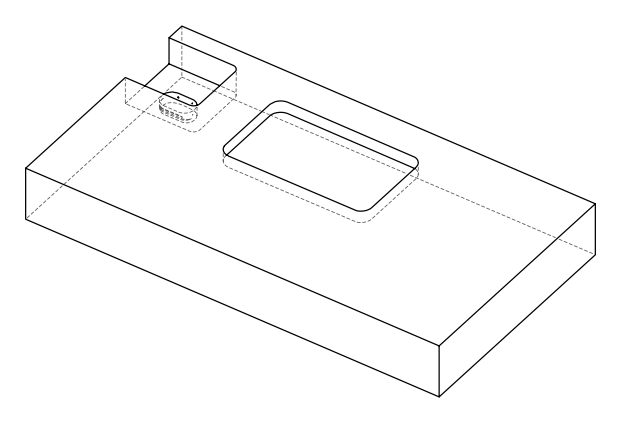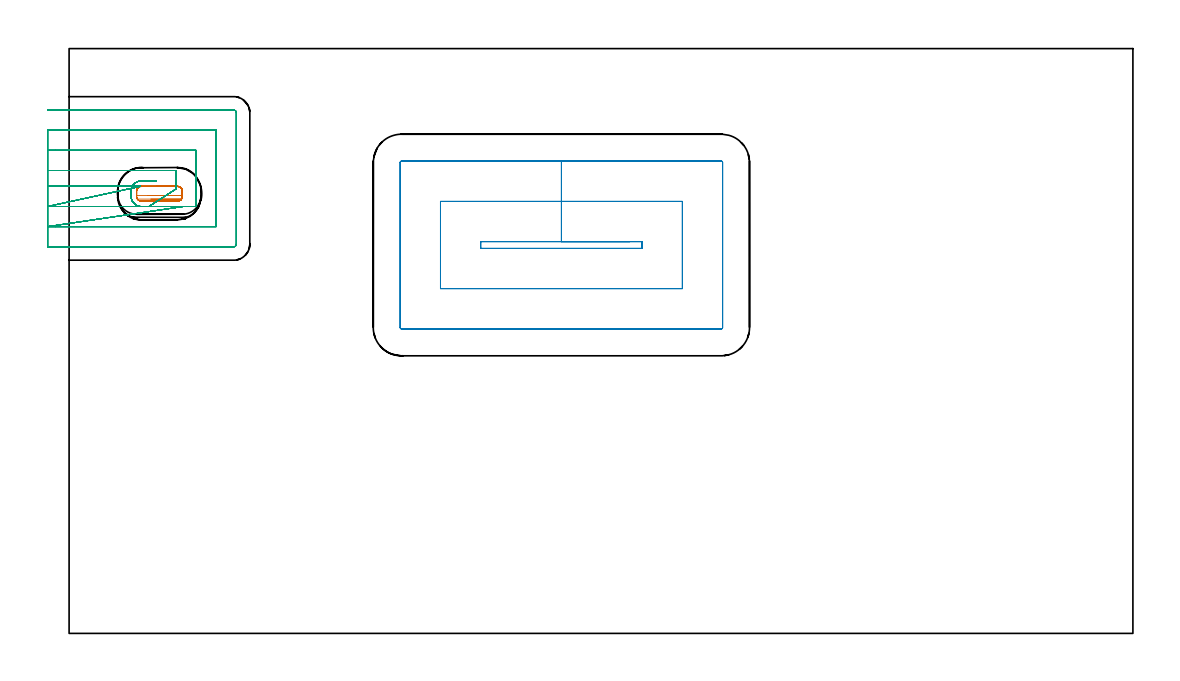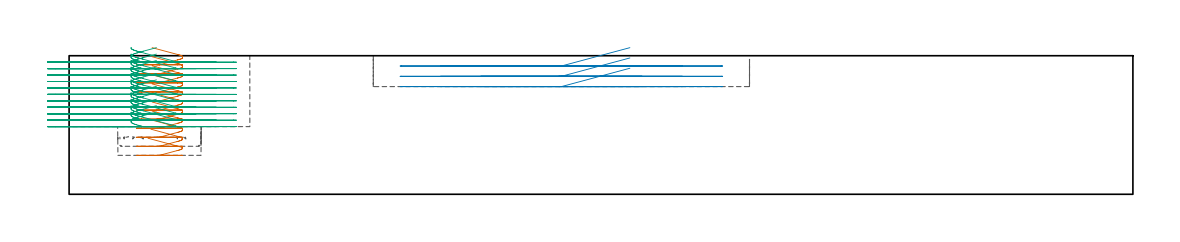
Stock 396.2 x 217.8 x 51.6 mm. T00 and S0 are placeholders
(PLAN: 3 operations, 2 tool changes, 26.5 min)
(1 MILL_RECTANGULAR_POCKET | POCKET_RECTANGULAR_STRAIGHT | UGT0201_103 | Follow Part, ap 3.5, ae 75% | 2.04 min | 19777 mm3)
(2 MILL_RECTANGULAR_POCKET_1 | POCKET_RECTANGULAR_STRAIGHT_1 | UGT0201_104 | Follow Part, ap 5, ae 75% | 4.92 min | 131858 mm3)
(3 MILL_SLOT | SLOT_PARTIAL_RECTANGULAR | NXT0201_013 | Follow Part, ap 2.5, ae 75% | 19.52 min | 93543 mm3)
(TOOL UGT0201_103 | End Mill 14 mm | D14 FL19 Z2)
(TOOL UGT0201_104 | End Mill 20 mm | D20 FL22 Z2)
(TOOL NXT0201_013 | ENDMILL 10mm | D10 FL30 Z4)
(OP 1 MILL_RECTANGULAR_POCKET)
G17 G21 G94 G90
T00 M6
G54
G17 G0 G90 X30.929 Y161. S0 M3
G43 Z61.6 H0
Z54.6
G94 G1 X40.4 Z52.062 F250.
X40.534 Z52.026
X40.838 Y161.049 Z51.944
X41.129 Y161.149 Z51.861
X41.398 Y161.296 Z51.779
X41.639 Y161.487 Z51.697
X41.844 Y161.717 Z51.614
X41.916 Y161.83 Z51.578
X41.989 Y161.943 Z51.542
X42.132 Y162.293 Z51.441
X42.2 Y162.666 Z51.339
Y164.834 Z50.758
X42.136 Y165.195 Z50.66
X42. Y165.535 Z50.562
X41.799 Y165.84 Z50.464
X41.54 Y166.099 Z50.366
X41.235 Y166.3 Z50.268
X40.895 Y166.436 Z50.17
X40.534 Y166.5 Z50.072
X40.4 Z50.036
X33.65 Z48.227
X26.9 F500.
G3 X25.1 Y164.7 R1.8
G1 Y162.8
G3 X26.9 Y161. R1.8
G1 X40.4
G3 X42.2 Y162.8 R1.8
G1 Y164.7
G3 X40.4 Y166.5 R1.8
G1 X33.65
X32.65
G0 X30.929 Y161. Z51.227
G1 X40.4 Z48.689 F250.
X40.534 Z48.653
X40.838 Y161.049 Z48.571
X41.129 Y161.149 Z48.489
X41.398 Y161.296 Z48.406
X41.639 Y161.487 Z48.324
X41.844 Y161.717 Z48.242
X41.916 Y161.83 Z48.206
X41.989 Y161.943 Z48.17
X42.132 Y162.293 Z48.068
X42.2 Y162.666 Z47.967
Y164.834 Z47.386
X42.136 Y165.195 Z47.288
X42. Y165.535 Z47.189
X41.799 Y165.84 Z47.091
X41.54 Y166.099 Z46.993
X41.235 Y166.3 Z46.895
X40.895 Y166.436 Z46.797
X40.534 Y166.5 Z46.699
X40.4 Z46.663
X33.65 Z44.854
X26.9 F500.
G3 X25.1 Y164.7 R1.8
G1 Y162.8
G3 X26.9 Y161. R1.8
G1 X40.4
G3 X42.2 Y162.8 R1.8
G1 Y164.7
G3 X40.4 Y166.5 R1.8
G1 X33.65
X32.65
G0 X30.929 Y161. Z47.854
G1 X40.4 Z45.317 F250.
X40.534 Z45.281
X40.838 Y161.049 Z45.198
X41.129 Y161.149 Z45.116
X41.398 Y161.296 Z45.034
X41.639 Y161.487 Z44.951
X41.844 Y161.717 Z44.869
X41.916 Y161.83 Z44.833
X41.989 Y161.943 Z44.797
X42.132 Y162.293 Z44.695
X42.2 Y162.666 Z44.594
Y164.834 Z44.013
X42.136 Y165.195 Z43.915
X42. Y165.535 Z43.817
X41.799 Y165.84 Z43.719
X41.54 Y166.099 Z43.621
X41.235 Y166.3 Z43.523
X40.895 Y166.436 Z43.424
X40.534 Y166.5 Z43.326
X40.4 Z43.29
X33.65 Z41.482
X26.9 F500.
G3 X25.1 Y164.7 R1.8
G1 Y162.8
G3 X26.9 Y161. R1.8
G1 X40.4
G3 X42.2 Y162.8 R1.8
G1 Y164.7
G3 X40.4 Y166.5 R1.8
G1 X33.65
X32.65
G0 X30.929 Y161. Z44.482
G1 X40.4 Z41.944 F250.
X40.534 Z41.908
X40.838 Y161.049 Z41.826
X41.129 Y161.149 Z41.743
X41.398 Y161.296 Z41.661
X41.639 Y161.487 Z41.578
X41.844 Y161.717 Z41.496
X41.916 Y161.83 Z41.46
X41.989 Y161.943 Z41.424
X42.132 Y162.293 Z41.323
X42.2 Y162.666 Z41.221
Y164.834 Z40.64
X42.136 Y165.195 Z40.542
X42. Y165.535 Z40.444
X41.799 Y165.84 Z40.346
X41.54 Y166.099 Z40.248
X41.235 Y166.3 Z40.15
X40.895 Y166.436 Z40.052
X40.534 Y166.5 Z39.954
X40.4 Z39.918
X33.65 Z38.109
X26.9 F500.
G3 X25.1 Y164.7 R1.8
G1 Y162.8
G3 X26.9 Y161. R1.8
G1 X40.4
G3 X42.2 Y162.8 R1.8
G1 Y164.7
G3 X40.4 Y166.5 R1.8
G1 X33.65
X32.65
G0 X30.929 Y161. Z41.109
G1 X40.4 Z38.571 F250.
X40.534 Z38.535
X40.838 Y161.049 Z38.453
X41.129 Y161.149 Z38.371
X41.398 Y161.296 Z38.288
X41.639 Y161.487 Z38.206
X41.844 Y161.717 Z38.123
X41.916 Y161.83 Z38.087
X41.989 Y161.943 Z38.051
X42.132 Y162.293 Z37.95
X42.2 Y162.666 Z37.849
Y164.834 Z37.267
X42.136 Y165.195 Z37.169
X42. Y165.535 Z37.071
X41.799 Y165.84 Z36.973
X41.54 Y166.099 Z36.875
X41.235 Y166.3 Z36.777
X40.895 Y166.436 Z36.679
X40.534 Y166.5 Z36.581
X40.4 Z36.545
X33.65 Z34.736
X26.9 F500.
G3 X25.1 Y164.7 R1.8
G1 Y162.8
G3 X26.9 Y161. R1.8
G1 X40.4
G3 X42.2 Y162.8 R1.8
G1 Y164.7
G3 X40.4 Y166.5 R1.8
G1 X33.65
X32.65
G0 X30.929 Y161. Z37.736
G1 X40.4 Z35.199 F250.
X40.534 Z35.163
X40.838 Y161.049 Z35.08
X41.129 Y161.149 Z34.998
X41.398 Y161.296 Z34.915
X41.639 Y161.487 Z34.833
X41.844 Y161.717 Z34.751
X41.916 Y161.83 Z34.715
X41.989 Y161.943 Z34.679
X42.132 Y162.293 Z34.577
X42.2 Y162.666 Z34.476
Y164.834 Z33.895
X42.136 Y165.195 Z33.797
X42. Y165.535 Z33.699
X41.799 Y165.84 Z33.601
X41.54 Y166.099 Z33.502
X41.235 Y166.3 Z33.404
X40.895 Y166.436 Z33.306
X40.534 Y166.5 Z33.208
X40.4 Z33.172
X33.65 Z31.364
X26.9 F500.
G3 X25.1 Y164.7 R1.8
G1 Y162.8
G3 X26.9 Y161. R1.8
G1 X40.4
G3 X42.2 Y162.8 R1.8
G1 Y164.7
G3 X40.4 Y166.5 R1.8
G1 X33.65
X32.65
G0 X30.929 Y161. Z34.364
G1 X40.4 Z31.826 F250.
X40.534 Z31.79
X40.838 Y161.049 Z31.707
X41.129 Y161.149 Z31.625
X41.398 Y161.296 Z31.543
X41.639 Y161.487 Z31.46
X41.844 Y161.717 Z31.378
X41.916 Y161.83 Z31.342
X41.989 Y161.943 Z31.306
X42.132 Y162.293 Z31.205
X42.2 Y162.666 Z31.103
Y164.834 Z30.522
X42.136 Y165.195 Z30.424
X42. Y165.535 Z30.326
X41.799 Y165.84 Z30.228
X41.54 Y166.099 Z30.13
X41.235 Y166.3 Z30.032
X40.895 Y166.436 Z29.934
X40.534 Y166.5 Z29.836
X40.4 Z29.8
X33.65 Z27.991
X26.9 F500.
G3 X25.1 Y164.7 R1.8
G1 Y162.8
G3 X26.9 Y161. R1.8
G1 X40.4
G3 X42.2 Y162.8 R1.8
G1 Y164.7
G3 X40.4 Y166.5 R1.8
G1 X33.65
X32.65
G0 X30.929 Y161. Z30.991
G1 X40.4 Z28.453 F250.
X40.534 Z28.417
X40.838 Y161.049 Z28.335
X41.129 Y161.149 Z28.252
X41.398 Y161.296 Z28.17
X41.639 Y161.487 Z28.088
X41.844 Y161.717 Z28.005
X41.916 Y161.83 Z27.969
X41.989 Y161.943 Z27.933
X42.132 Y162.293 Z27.832
X42.2 Y162.666 Z27.73
Y164.834 Z27.149
X42.136 Y165.195 Z27.051
X42. Y165.535 Z26.953
X41.799 Y165.84 Z26.855
X41.54 Y166.099 Z26.757
X41.235 Y166.3 Z26.659
X40.895 Y166.436 Z26.561
X40.534 Y166.5 Z26.463
X40.4 Z26.427
X33.65 Z24.618
X26.9 F500.
G3 X25.1 Y164.7 R1.8
G1 Y162.8
G3 X26.9 Y161. R1.8
G1 X40.4
G3 X42.2 Y162.8 R1.8
G1 Y164.7
G3 X40.4 Y166.5 R1.8
G1 X33.65
X32.65
G0 X30.929 Y161. Z27.618
G1 X40.4 Z25.08 F250.
X40.534 Z25.044
X40.838 Y161.049 Z24.962
X41.129 Y161.149 Z24.88
X41.398 Y161.296 Z24.797
X41.639 Y161.487 Z24.715
X41.844 Y161.717 Z24.633
X41.916 Y161.83 Z24.597
X41.989 Y161.943 Z24.561
X42.132 Y162.293 Z24.459
X42.2 Y162.666 Z24.358
Y164.834 Z23.777
X42.136 Y165.195 Z23.679
X42. Y165.535 Z23.58
X41.799 Y165.84 Z23.482
X41.54 Y166.099 Z23.384
X41.235 Y166.3 Z23.286
X40.895 Y166.436 Z23.188
X40.534 Y166.5 Z23.09
X40.4 Z23.054
X33.65 Z21.245
X26.9 F500.
G3 X25.1 Y164.7 R1.8
G1 Y162.8
G3 X26.9 Y161. R1.8
G1 X40.4
G3 X42.2 Y162.8 R1.8
G1 Y164.7
G3 X40.4 Y166.5 R1.8
G1 X33.65
X32.65
G0 X30.453 Y161.748 Z24.245
G1 X41.759 Z21.216 F250.
X41.896 Y161.962 Z21.148
X41.984 Y162.147 Z21.093
X42.059 Y162.369 Z21.03
X42.113 Y162.654 Z20.952
X42.125 Y162.922 Z20.881
Y163.749 Z20.659
X42.106 Y165.066 Z20.306
X41.922 Y165.491 Z20.182
X41.827 Y165.654 Z20.132
X41.718 Y165.797 Z20.083
X41.597 Y165.923 Z20.036
X41.326 Y166.144 Z19.943
X41.015 Y166.299 Z19.85
X40.659 Y166.396 Z19.751
X40.462 Y166.414 Z19.698
X40.249 Y166.421 Z19.641
X33.651 Y166.426 Z17.873
X27.491 Y166.425 F500.
X27.053 Y166.421
X26.459 Y166.385
X25.974 Y166.144
G3 X25.19 Y164.848 R1.717
G1 X25.175 Y163.75
X25.187 Y162.653
X25.241 Y162.369
X25.316 Y162.147
X25.404 Y161.962
X25.541 Y161.748
X41.759
G3 X42.125 Y162.922 R1.863
G1 Y163.749
X42.106 Y165.066
G3 X40.659 Y166.396 R1.828
G1 X40.462 Y166.414
X40.249 Y166.421
X33.651 Y166.426
X32.651
G0 X29.388 Y163.097 Z20.873
G1 X39.809 Z18.08 F250.
X42.124 Y163.1 Z17.46
X42.107 Y165.076 Z16.931
X41.921 Y165.485 Z16.81
X41.825 Y165.646 Z16.76
X41.595 Y165.925 Z16.663
X41.327 Y166.144 Z16.57
X41.015 Y166.299 Z16.477
X40.659 Y166.395 Z16.378
X40.462 Y166.413 Z16.325
X40.249 Y166.42 Z16.268
X33.651 Y166.427 Z14.5
X29.955 F500.
X27.05 Y166.423
X26.442 Y166.38
X25.974 Y166.139
G3 X25.189 Y164.848 R1.74
G1 X25.178 Y164.221
X25.18 Y163.1
X42.124
X42.107 Y165.076
X41.921 Y165.485
G3 X40.462 Y166.413 R1.694
G1 X40.249 Y166.42
X33.651 Y166.427
X32.651
G0 Z61.6
M5
M2
(OP 2 MILL_RECTANGULAR_POCKET_1)
G17 G21 G94 G90
T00 M6
G54
G17 G0 G90 X208.852 Y145.9 S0 M3
G43 Z61.6 H0
Z54.6
G94 G1 X183.35 Z47.767 F250.
X153.3 F500.
Y143.4
X213.4
Y145.9
X183.35
Y160.9
X138.3
Y128.4
X228.4
Y160.9
X183.35
Y175.9
X123.8
G3 X123.3 Y175.4 R0.5
G1 Y113.9
G3 X123.8 Y113.4 R0.5
G1 X242.9
G3 X243.4 Y113.9 R0.5
G1 Y175.4
G3 X242.9 Y175.9 R0.5
G1 X183.35
X182.35
G0 X208.852 Y145.9 Z50.767
G1 X183.35 Z43.933 F250.
X153.3 F500.
Y143.4
X213.4
Y145.9
X183.35
Y160.9
X138.3
Y128.4
X228.4
Y160.9
X183.35
Y175.9
X123.8
G3 X123.3 Y175.4 R0.5
G1 Y113.9
G3 X123.8 Y113.4 R0.5
G1 X242.9
G3 X243.4 Y113.9 R0.5
G1 Y175.4
G3 X242.9 Y175.9 R0.5
G1 X183.35
X182.35
G0 X208.852 Y145.9 Z46.933
G1 X183.35 Z40.1 F250.
X153.3 F500.
Y143.4
X213.4
Y145.9
X183.35
Y160.9
X138.3
Y128.4
X228.4
Y160.9
X183.35
Y175.9
X123.8
G3 X123.3 Y175.4 R0.5
G1 Y113.9
G3 X123.8 Y113.4 R0.5
G1 X242.9
G3 X243.4 Y113.9 R0.5
G1 Y175.4
G3 X242.9 Y175.9 R0.5
G1 X183.35
X182.35
G0 Z61.6
M5
M2
(OP 3 MILL_SLOT)
G17 G21 G94 G90
T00 M6
G54
G17 G0 G90 X-8. Y166.5 S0 M3
G43 Z61.6 H0
Z49.2
G94 G1 X-5. F250.
X23.563 F500.
X26.563 F250.
X-8. Y159. F500.
X-5. F250.
X26.749 F500.
X29.749 F250.
X39.8 Y165.504 F500.
Y168.504 F250.
Y172.4 F500.
X-5.
X-8. F250.
G0 X23.096 Y163.312 Z54.6
G1 X23.095 Y163.189 Z54.567
Y162.602 Z54.41
X23.126 Y162.375 Z54.348
X23.207 Y161.892 Z54.217
X23.28 Y161.618 Z54.141
X23.412 Y161.288 Z54.046
X23.61 Y160.9 Z53.929
X23.794 Y160.601 Z53.835
X23.906 Y160.466 Z53.788
X24.088 Y160.249 Z53.712
X24.496 Y159.852 Z53.56
X24.84 Y159.598 Z53.445
X25.13 Y159.444 Z53.357
X25.64 Y159.201 Z53.206
X26.165 Y159.075 Z53.061
X26.676 Y159.005 Z52.923
X27.005 Y158.985 Z52.834
X28.403 Y159. Z52.46
X39.581 Z49.465
X39.634 Y158.999 Z49.451
X40.26 Y158.986 Z49.283
X40.568 Y159. Z49.2
X47.3 F500.
Y179.9
X-5.
X-8. F250.
G0 X32.519 Y168.5 Z54.6
G1 X27.571 Z53.274
X27.257 Y168.528 Z53.19
X26.526 Y168.491 Z52.994
X25.809 Y168.348 Z52.798
X25.511 Y168.245 Z52.713
X25.429 Y168.208 Z52.689
X25.218 Y168.102 Z52.626
X24.719 Y167.826 Z52.473
X24.467 Y167.633 Z52.388
X23.979 Y167.149 Z52.204
X23.785 Y166.897 Z52.119
X23.509 Y166.404 Z51.967
X23.417 Y166.222 Z51.912
X23.357 Y166.093 Z51.874
X23.255 Y165.8 Z51.791
X23.178 Y165.455 Z51.697
X23.103 Y164.966 Z51.564
X23.087 Y164.697 Z51.492
X23.1 Y164.037 Z51.315
X23.095 Y163.189 Z51.088
Y162.602 Z50.93
X23.126 Y162.375 Z50.869
X23.207 Y161.892 Z50.738
X23.28 Y161.618 Z50.662
X23.412 Y161.288 Z50.566
X23.61 Y160.9 Z50.45
X23.794 Y160.601 Z50.356
X23.906 Y160.466 Z50.309
X24.088 Y160.249 Z50.233
X24.496 Y159.852 Z50.08
X24.84 Y159.598 Z49.966
X25.13 Y159.444 Z49.878
X25.64 Y159.201 Z49.726
X26.165 Y159.075 Z49.582
X26.676 Y159.005 Z49.443
X27.005 Y158.985 Z49.355
X27.584 Y159. Z49.2
X39.581 F500.
X42.581 F250.
X-8. Y151.5 F500.
X-5. F250.
X54.8 F500.
Y187.4
X-5.
X-8. F250.
Y144.
X-5.
X61.3 F500.
G3 X62.3 Y145. R1.
G1 Y193.9
G3 X61.3 Y194.9 R1.
G1 X-5.
X-8. F250.
G0 Y166.5 Z46.8
G1 X-5.
X23.563 F500.
X26.563 F250.
X-8. Y159. F500.
X-5. F250.
X26.732 F500.
X29.732 F250.
X39.8 Y165.504 F500.
Y168.504 F250.
Y172.4 F500.
X-5.
X-8. F250.
G0 X23.096 Y163.309 Z52.2
G1 X23.095 Y163.189 Z52.168
Y162.602 Z52.01
X23.126 Y162.375 Z51.949
X23.207 Y161.892 Z51.818
X23.28 Y161.618 Z51.742
X23.411 Y161.292 Z51.648
X23.611 Y160.899 Z51.53
X23.794 Y160.601 Z51.436
X24.085 Y160.252 Z51.314
X24.497 Y159.851 Z51.16
X24.84 Y159.598 Z51.046
X25.13 Y159.444 Z50.958
X25.64 Y159.201 Z50.806
X25.956 Y159.108 Z50.718
X26.602 Y159.002 Z50.543
X27.256 Y158.974 Z50.367
X27.584 Y159. Z50.279
X39.581 Z47.065
X40.26 Y158.986 Z46.883
X40.569 Y159. Z46.8
X47.3 F500.
Y179.9
X-5.
X-8. F250.
G0 X32.516 Y168.5 Z52.2
G1 X27.571 Z50.875
X27.257 Y168.528 Z50.79
X26.526 Y168.491 Z50.594
X25.809 Y168.348 Z50.398
X25.511 Y168.245 Z50.314
X25.429 Y168.208 Z50.29
X25.218 Y168.102 Z50.227
X24.719 Y167.826 Z50.074
X24.467 Y167.633 Z49.989
X23.979 Y167.149 Z49.804
X23.785 Y166.897 Z49.719
X23.509 Y166.404 Z49.568
X23.417 Y166.221 Z49.513
X23.357 Y166.093 Z49.475
X23.255 Y165.8 Z49.392
X23.178 Y165.455 Z49.297
X23.103 Y164.966 Z49.165
X23.087 Y164.697 Z49.092
X23.1 Y164.037 Z48.916
X23.095 Y163.189 Z48.688
Y162.602 Z48.531
X23.126 Y162.375 Z48.47
X23.207 Y161.892 Z48.339
X23.28 Y161.618 Z48.262
X23.411 Y161.292 Z48.168
X23.611 Y160.899 Z48.05
X23.794 Y160.601 Z47.957
X24.085 Y160.252 Z47.835
X24.497 Y159.851 Z47.681
X24.84 Y159.598 Z47.567
X25.13 Y159.444 Z47.479
X25.64 Y159.201 Z47.327
X25.956 Y159.108 Z47.239
X26.602 Y159.002 Z47.063
X27.256 Y158.974 Z46.888
X27.584 Y159. Z46.8
X39.581 F500.
X42.581 F250.
X-8. Y151.5 F500.
X-5. F250.
X54.8 F500.
Y187.4
X-5.
X-8. F250.
Y144.
X-5.
X61.3 F500.
G3 X62.3 Y145. R1.
G1 Y193.9
G3 X61.3 Y194.9 R1.
G1 X-5.
X-8. F250.
G0 Y166.5 Z44.4
G1 X-5.
X23.563 F500.
X26.563 F250.
X-8. Y159. F500.
X-5. F250.
X26.732 F500.
X29.732 F250.
X39.8 Y165.505 F500.
Y168.505 F250.
Y172.4 F500.
X-5.
X-8. F250.
G0 X23.096 Y163.309 Z49.8
G1 X23.095 Y163.189 Z49.768
Y162.602 Z49.61
X23.126 Y162.375 Z49.549
X23.207 Y161.892 Z49.418
X23.28 Y161.618 Z49.342
X23.411 Y161.292 Z49.248
X23.611 Y160.899 Z49.13
X23.794 Y160.601 Z49.036
X24.085 Y160.252 Z48.914
X24.497 Y159.851 Z48.76
X24.84 Y159.598 Z48.646
X25.13 Y159.444 Z48.558
X25.64 Y159.201 Z48.406
X25.956 Y159.108 Z48.318
X26.602 Y159.002 Z48.143
X27.256 Y158.974 Z47.967
X27.584 Y159. Z47.879
X39.581 Z44.665
X40.26 Y158.986 Z44.483
X40.569 Y159. Z44.4
X47.3 F500.
Y179.9
X-5.
X-8. F250.
G0 X32.516 Y168.5 Z49.8
G1 X27.571 Z48.475
X27.257 Y168.528 Z48.39
X26.526 Y168.491 Z48.194
X25.809 Y168.348 Z47.998
X25.511 Y168.245 Z47.914
X25.429 Y168.208 Z47.89
X25.218 Y168.102 Z47.827
X24.719 Y167.826 Z47.674
X24.467 Y167.633 Z47.589
X23.979 Y167.149 Z47.404
X23.785 Y166.897 Z47.319
X23.509 Y166.404 Z47.168
X23.417 Y166.221 Z47.113
X23.357 Y166.093 Z47.075
X23.255 Y165.8 Z46.992
X23.178 Y165.455 Z46.897
X23.103 Y164.966 Z46.765
X23.087 Y164.697 Z46.692
X23.1 Y164.037 Z46.516
X23.095 Y163.189 Z46.288
Y162.602 Z46.131
X23.126 Y162.375 Z46.07
X23.207 Y161.892 Z45.939
X23.28 Y161.618 Z45.862
X23.411 Y161.292 Z45.768
X23.611 Y160.899 Z45.65
X23.794 Y160.601 Z45.557
X24.085 Y160.252 Z45.435
X24.497 Y159.851 Z45.281
X24.84 Y159.598 Z45.167
X25.13 Y159.444 Z45.079
X25.64 Y159.201 Z44.927
X25.956 Y159.108 Z44.839
X26.602 Y159.002 Z44.663
X27.256 Y158.974 Z44.488
X27.584 Y159. Z44.4
X39.581 F500.
X42.581 F250.
X-8. Y151.5 F500.
X-5. F250.
X54.8 F500.
Y187.4
X-5.
X-8. F250.
Y144.
X-5.
X61.3 F500.
G3 X62.3 Y145. R1.
G1 Y193.9
G3 X61.3 Y194.9 R1.
G1 X-5.
X-8. F250.
G0 Y166.5 Z42.
G1 X-5.
X23.563 F500.
X26.563 F250.
X-8. Y159. F500.
X-5. F250.
X26.732 F500.
X29.732 F250.
X39.8 Y165.505 F500.
Y168.505 F250.
Y172.4 F500.
X-5.
X-8. F250.
G0 X23.096 Y163.309 Z47.4
G1 X23.095 Y162.602 Z47.21
X23.126 Y162.375 Z47.149
X23.207 Y161.892 Z47.018
X23.28 Y161.618 Z46.942
X23.414 Y161.284 Z46.845
X23.609 Y160.902 Z46.73
X23.794 Y160.601 Z46.636
X24.09 Y160.246 Z46.512
X24.495 Y159.853 Z46.361
X24.84 Y159.598 Z46.246
X25.13 Y159.444 Z46.158
X25.64 Y159.201 Z46.006
X25.956 Y159.108 Z45.918
X26.602 Y159.002 Z45.743
X27.256 Y158.974 Z45.567
X27.584 Y159. Z45.479
X39.581 Z42.265
X40.26 Y158.986 Z42.083
X40.569 Y159. Z42.
X47.3 F500.
Y179.9
X-5.
X-8. F250.
G0 X32.516 Y168.5 Z47.4
G1 X27.571 Z46.075
X27.257 Y168.528 Z45.99
X26.526 Y168.491 Z45.794
X25.809 Y168.348 Z45.598
X25.511 Y168.245 Z45.514
X25.429 Y168.208 Z45.49
X25.218 Y168.102 Z45.427
X24.719 Y167.826 Z45.274
X24.467 Y167.633 Z45.189
X23.979 Y167.149 Z45.004
X23.785 Y166.897 Z44.919
X23.509 Y166.404 Z44.768
X23.417 Y166.221 Z44.713
X23.357 Y166.093 Z44.675
X23.255 Y165.8 Z44.592
X23.178 Y165.455 Z44.497
X23.103 Y164.966 Z44.365
X23.087 Y164.697 Z44.293
X23.1 Y164.02 Z44.111
X23.097 Y163.425 Z43.952
X23.095 Y162.602 Z43.731
X23.126 Y162.375 Z43.67
X23.207 Y161.892 Z43.539
X23.28 Y161.618 Z43.463
X23.414 Y161.284 Z43.366
X23.609 Y160.902 Z43.251
X23.794 Y160.601 Z43.157
X24.09 Y160.246 Z43.033
X24.495 Y159.853 Z42.881
X24.84 Y159.598 Z42.767
X25.13 Y159.444 Z42.679
X25.64 Y159.201 Z42.527
X25.956 Y159.108 Z42.439
X26.602 Y159.002 Z42.264
X27.256 Y158.974 Z42.088
X27.584 Y159. Z42.
X39.581 F500.
X42.581 F250.
X-8. Y151.5 F500.
X-5. F250.
X54.8 F500.
Y187.4
X-5.
X-8. F250.
Y144.
X-5.
X61.3 F500.
G3 X62.3 Y145. R1.
G1 Y193.9
G3 X61.3 Y194.9 R1.
G1 X-5.
X-8. F250.
G0 Y166.5 Z39.6
G1 X-5.
X23.563 F500.
X26.563 F250.
X-8. Y159. F500.
X-5. F250.
X26.732 F500.
X29.732 F250.
X39.8 Y165.505 F500.
Y168.505 F250.
Y172.4 F500.
X-5.
X-8. F250.
G0 X23.096 Y163.309 Z45.
G1 X23.095 Y162.602 Z44.81
X23.126 Y162.375 Z44.749
X23.207 Y161.892 Z44.618
X23.28 Y161.618 Z44.542
X23.414 Y161.284 Z44.446
X23.609 Y160.902 Z44.33
X23.793 Y160.603 Z44.237
X24.09 Y160.245 Z44.112
X24.495 Y159.853 Z43.961
X24.84 Y159.598 Z43.846
X25.13 Y159.444 Z43.758
X25.64 Y159.201 Z43.606
X25.956 Y159.108 Z43.518
X26.602 Y159.002 Z43.343
X27.256 Y158.974 Z43.167
X27.584 Y159. Z43.079
X39.581 Z39.865
X40.26 Y158.986 Z39.683
X40.569 Y159. Z39.6
X47.3 F500.
Y179.9
X-5.
X-8. F250.
G0 X32.517 Y168.5 Z45.
G1 X27.571 Z43.675
X27.016 Y168.514 Z43.526
X26.84 Y168.512 Z43.479
X26.665 Y168.496 Z43.432
X26.351 Y168.466 Z43.347
X25.809 Y168.348 Z43.198
X25.511 Y168.245 Z43.114
X25.429 Y168.208 Z43.09
X25.218 Y168.102 Z43.027
X24.719 Y167.826 Z42.874
X24.467 Y167.633 Z42.789
X23.979 Y167.149 Z42.604
X23.785 Y166.897 Z42.519
X23.509 Y166.404 Z42.368
X23.417 Y166.221 Z42.313
X23.357 Y166.093 Z42.275
X23.255 Y165.8 Z42.192
X23.178 Y165.455 Z42.097
X23.103 Y164.966 Z41.965
X23.087 Y164.697 Z41.893
X23.1 Y164.02 Z41.711
X23.097 Y163.425 Z41.552
X23.095 Y162.602 Z41.331
X23.126 Y162.375 Z41.27
X23.207 Y161.892 Z41.139
X23.28 Y161.618 Z41.063
X23.414 Y161.284 Z40.966
X23.609 Y160.902 Z40.851
X23.793 Y160.603 Z40.757
X24.09 Y160.245 Z40.632
X24.495 Y159.853 Z40.481
X24.84 Y159.598 Z40.367
X25.13 Y159.444 Z40.279
X25.64 Y159.201 Z40.127
X25.956 Y159.108 Z40.039
X26.602 Y159.002 Z39.864
X27.256 Y158.974 Z39.688
X27.584 Y159. Z39.6
X39.581 F500.
X42.581 F250.
X-8. Y151.5 F500.
X-5. F250.
X54.8 F500.
Y187.4
X-5.
X-8. F250.
Y144.
X-5.
X61.3 F500.
G3 X62.3 Y145. R1.
G1 Y193.9
G3 X61.3 Y194.9 R1.
G1 X-5.
X-8. F250.
G0 Y166.5 Z37.2
G1 X-5.
X23.563 F500.
X26.563 F250.
X-8. Y159. F500.
X-5. F250.
X26.732 F500.
X29.732 F250.
X39.8 Y165.504 F500.
Y168.504 F250.
Y172.4 F500.
X-5.
X-8. F250.
G0 X23.096 Y163.309 Z42.6
G1 Y163.277 Z42.591
X23.095 Y162.602 Z42.41
X23.126 Y162.375 Z42.349
X23.207 Y161.892 Z42.218
X23.28 Y161.618 Z42.142
X23.413 Y161.286 Z42.046
X23.61 Y160.901 Z41.93
X23.793 Y160.603 Z41.837
X24.089 Y160.247 Z41.712
X24.493 Y159.855 Z41.561
X24.841 Y159.598 Z41.446
X25.13 Y159.444 Z41.358
X25.64 Y159.201 Z41.206
X25.956 Y159.108 Z41.118
X26.602 Y159.002 Z40.943
X27.256 Y158.974 Z40.767
X27.584 Y159. Z40.679
X39.581 Z37.465
X40.26 Y158.986 Z37.283
X40.569 Y159. Z37.2
X47.3 F500.
Y179.9
X-5.
X-8. F250.
G0 X32.518 Y168.5 Z42.6
G1 X27.571 Z41.275
X27.016 Y168.514 Z41.126
X26.84 Y168.512 Z41.079
X26.665 Y168.496 Z41.032
X26.351 Y168.466 Z40.947
X25.809 Y168.348 Z40.798
X25.511 Y168.245 Z40.714
X25.429 Y168.208 Z40.69
X25.218 Y168.102 Z40.627
X24.719 Y167.826 Z40.474
X24.467 Y167.633 Z40.389
X23.979 Y167.149 Z40.204
X23.785 Y166.897 Z40.119
X23.509 Y166.404 Z39.968
X23.417 Y166.221 Z39.913
X23.357 Y166.093 Z39.875
X23.255 Y165.8 Z39.792
X23.178 Y165.455 Z39.697
X23.104 Y164.971 Z39.566
X23.087 Y164.695 Z39.492
X23.096 Y163.277 Z39.112
X23.095 Y162.602 Z38.931
X23.126 Y162.375 Z38.87
X23.207 Y161.892 Z38.739
X23.28 Y161.618 Z38.663
X23.413 Y161.286 Z38.567
X23.61 Y160.901 Z38.451
X23.793 Y160.603 Z38.357
X24.089 Y160.247 Z38.233
X24.493 Y159.855 Z38.082
X24.841 Y159.598 Z37.966
X25.13 Y159.444 Z37.879
X25.64 Y159.201 Z37.727
X25.956 Y159.108 Z37.639
X26.602 Y159.002 Z37.464
X27.256 Y158.974 Z37.288
X27.584 Y159. Z37.2
X39.581 F500.
X42.581 F250.
X-8. Y151.5 F500.
X-5. F250.
X54.8 F500.
Y187.4
X-5.
X-8. F250.
Y144.
X-5.
X61.3 F500.
G3 X62.3 Y145. R1.
G1 Y193.9
G3 X61.3 Y194.9 R1.
G1 X-5.
X-8. F250.
G0 Y166.5 Z34.8
G1 X-5.
X23.563 F500.
X26.563 F250.
X-8. Y159. F500.
X-5. F250.
X26.732 F500.
X29.732 F250.
X39.8 Y165.504 F500.
Y168.504 F250.
Y172.4 F500.
X-5.
X-8. F250.
G0 X23.096 Y163.309 Z40.2
G1 X23.095 Y163.189 Z40.168
Y162.602 Z40.01
X23.126 Y162.375 Z39.949
X23.207 Y161.892 Z39.818
X23.28 Y161.618 Z39.742
X23.411 Y161.291 Z39.647
X23.611 Y160.899 Z39.53
X23.794 Y160.601 Z39.436
X24.085 Y160.251 Z39.314
X24.494 Y159.854 Z39.161
X24.841 Y159.598 Z39.046
X25.13 Y159.444 Z38.958
X25.64 Y159.201 Z38.806
X25.956 Y159.108 Z38.718
X26.602 Y159.002 Z38.543
X27.256 Y158.974 Z38.367
X27.584 Y159. Z38.279
X39.581 Z35.065
X40.26 Y158.986 Z34.883
X40.569 Y159. Z34.8
X47.3 F500.
Y179.9
X-5.
X-8. F250.
G0 X32.516 Y168.5 Z40.2
G1 X27.571 Z38.875
X27.257 Y168.528 Z38.79
X26.526 Y168.491 Z38.594
X25.809 Y168.348 Z38.398
X25.511 Y168.245 Z38.314
X25.429 Y168.208 Z38.29
X25.218 Y168.102 Z38.227
X24.719 Y167.826 Z38.074
X24.467 Y167.633 Z37.989
X23.979 Y167.149 Z37.804
X23.785 Y166.897 Z37.719
X23.509 Y166.404 Z37.568
X23.417 Y166.221 Z37.513
X23.357 Y166.093 Z37.475
X23.255 Y165.8 Z37.392
X23.178 Y165.455 Z37.297
X23.104 Y164.971 Z37.166
X23.087 Y164.695 Z37.092
X23.1 Y164.037 Z36.916
X23.095 Y163.189 Z36.688
Y162.602 Z36.531
X23.126 Y162.375 Z36.47
X23.207 Y161.892 Z36.339
X23.28 Y161.618 Z36.263
X23.411 Y161.291 Z36.168
X23.611 Y160.899 Z36.05
X23.794 Y160.601 Z35.957
X24.085 Y160.251 Z35.834
X24.494 Y159.854 Z35.682
X24.841 Y159.598 Z35.566
X25.13 Y159.444 Z35.479
X25.64 Y159.201 Z35.327
X25.956 Y159.108 Z35.239
X26.602 Y159.002 Z35.064
X27.256 Y158.974 Z34.888
X27.584 Y159. Z34.8
X39.581 F500.
X42.581 F250.
X-8. Y151.5 F500.
X-5. F250.
X54.8 F500.
Y187.4
X-5.
X-8. F250.
Y144.
X-5.
X61.3 F500.
G3 X62.3 Y145. R1.
G1 Y193.9
G3 X61.3 Y194.9 R1.
G1 X-5.
X-8. F250.
G0 Y166.5 Z32.4
G1 X-5.
X23.563 F500.
X26.563 F250.
X-8. Y159. F500.
X-5. F250.
X26.732 F500.
X29.732 F250.
X39.8 Y165.505 F500.
Y168.505 F250.
Y172.4 F500.
X-5.
X-8. F250.
G0 X23.096 Y163.309 Z37.8
G1 X23.095 Y163.189 Z37.768
Y162.602 Z37.611
X23.126 Y162.375 Z37.549
X23.207 Y161.892 Z37.418
X23.28 Y161.618 Z37.342
X23.411 Y161.291 Z37.247
X23.611 Y160.899 Z37.13
X23.794 Y160.601 Z37.036
X24.085 Y160.251 Z36.914
X24.496 Y159.852 Z36.76
X24.84 Y159.598 Z36.646
X25.13 Y159.444 Z36.558
X25.64 Y159.201 Z36.406
X25.956 Y159.108 Z36.318
X26.602 Y159.002 Z36.143
X27.256 Y158.974 Z35.967
X27.584 Y159. Z35.879
X39.581 Z32.665
X40.26 Y158.986 Z32.483
X40.569 Y159. Z32.4
X47.3 F500.
Y179.9
X-5.
X-8. F250.
G0 X32.516 Y168.5 Z37.8
G1 X27.571 Z36.475
X27.257 Y168.528 Z36.39
X26.526 Y168.491 Z36.194
X25.809 Y168.348 Z35.998
X25.511 Y168.245 Z35.914
X25.429 Y168.208 Z35.89
X25.218 Y168.102 Z35.827
X24.719 Y167.826 Z35.674
X24.467 Y167.633 Z35.589
X23.979 Y167.149 Z35.404
X23.785 Y166.897 Z35.319
X23.509 Y166.404 Z35.168
X23.417 Y166.221 Z35.113
X23.357 Y166.093 Z35.075
X23.255 Y165.8 Z34.992
X23.178 Y165.455 Z34.897
X23.103 Y164.966 Z34.765
X23.087 Y164.697 Z34.693
X23.1 Y164.037 Z34.516
X23.095 Y163.189 Z34.288
Y162.602 Z34.131
X23.126 Y162.375 Z34.07
X23.207 Y161.892 Z33.939
X23.28 Y161.618 Z33.863
X23.411 Y161.291 Z33.768
X23.611 Y160.899 Z33.65
X23.794 Y160.601 Z33.557
X24.085 Y160.251 Z33.435
X24.496 Y159.852 Z33.281
X24.84 Y159.598 Z33.167
X25.13 Y159.444 Z33.079
X25.64 Y159.201 Z32.927
X25.956 Y159.108 Z32.839
X26.602 Y159.002 Z32.664
X27.256 Y158.974 Z32.488
X27.584 Y159. Z32.4
X39.581 F500.
X42.581 F250.
X-8. Y151.5 F500.
X-5. F250.
X54.8 F500.
Y187.4
X-5.
X-8. F250.
Y144.
X-5.
X61.3 F500.
G3 X62.3 Y145. R1.
G1 Y193.9
G3 X61.3 Y194.9 R1.
G1 X-5.
X-8. F250.
G0 Y166.5 Z30.
G1 X-5.
X23.563 F500.
X26.563 F250.
X-8. Y159. F500.
X-5. F250.
X26.732 F500.
X29.732 F250.
X39.8 Y165.505 F500.
Y168.505 F250.
Y172.4 F500.
X-5.
X-8. F250.
G0 X23.096 Y163.309 Z35.4
G1 X23.095 Y162.602 Z35.211
X23.126 Y162.375 Z35.149
X23.207 Y161.892 Z35.018
X23.28 Y161.618 Z34.942
X23.414 Y161.284 Z34.846
X23.609 Y160.902 Z34.73
X23.794 Y160.601 Z34.636
X24.09 Y160.246 Z34.512
X24.495 Y159.853 Z34.361
X24.84 Y159.598 Z34.246
X25.13 Y159.444 Z34.158
X25.64 Y159.201 Z34.006
X25.956 Y159.108 Z33.918
X26.602 Y159.002 Z33.743
X27.256 Y158.974 Z33.567
X27.584 Y159. Z33.479
X39.581 Z30.265
X40.26 Y158.986 Z30.083
X40.569 Y159. Z30.
X47.3 F500.
Y179.9
X-5.
X-8. F250.
G0 X32.516 Y168.5 Z35.4
G1 X27.571 Z34.075
X27.257 Y168.528 Z33.99
X26.526 Y168.491 Z33.794
X25.809 Y168.348 Z33.598
X25.511 Y168.245 Z33.514
X25.429 Y168.208 Z33.49
X25.218 Y168.102 Z33.427
X24.719 Y167.826 Z33.274
X24.467 Y167.633 Z33.189
X23.979 Y167.149 Z33.005
X23.785 Y166.897 Z32.919
X23.509 Y166.404 Z32.768
X23.417 Y166.221 Z32.713
X23.357 Y166.093 Z32.675
X23.255 Y165.8 Z32.592
X23.178 Y165.455 Z32.497
X23.103 Y164.966 Z32.365
X23.087 Y164.697 Z32.293
X23.1 Y164.024 Z32.112
X23.097 Y163.472 Z31.964
X23.095 Y162.602 Z31.731
X23.126 Y162.375 Z31.67
X23.207 Y161.892 Z31.539
X23.28 Y161.618 Z31.463
X23.414 Y161.284 Z31.366
X23.609 Y160.902 Z31.251
X23.794 Y160.601 Z31.157
X24.09 Y160.246 Z31.033
X24.495 Y159.853 Z30.881
X24.84 Y159.598 Z30.767
X25.13 Y159.444 Z30.679
X25.64 Y159.201 Z30.527
X25.956 Y159.108 Z30.439
X26.602 Y159.002 Z30.264
X27.256 Y158.974 Z30.088
X27.584 Y159. Z30.
X39.581 F500.
X42.581 F250.
X-8. Y151.5 F500.
X-5. F250.
X54.8 F500.
Y187.4
X-5.
X-8. F250.
Y144.
X-5.
X61.3 F500.
G3 X62.3 Y145. R1.
G1 Y193.9
G3 X61.3 Y194.9 R1.
G1 X-5.
X-8. F250.
G0 Y166.5 Z27.6
G1 X-5.
X23.563 F500.
X26.563 F250.
X-8. Y159. F500.
X-5. F250.
X26.732 F500.
X29.732 F250.
X39.8 Y165.505 F500.
Y168.505 F250.
Y172.4 F500.
X-5.
X-8. F250.
G0 X23.096 Y163.309 Z33.
G1 X23.095 Y162.602 Z32.811
X23.126 Y162.375 Z32.749
X23.207 Y161.892 Z32.618
X23.28 Y161.618 Z32.542
X23.414 Y161.284 Z32.446
X23.609 Y160.902 Z32.33
X23.792 Y160.604 Z32.237
X24.091 Y160.245 Z32.112
X24.495 Y159.853 Z31.961
X24.84 Y159.598 Z31.846
X25.13 Y159.444 Z31.758
X25.64 Y159.201 Z31.606
X25.956 Y159.108 Z31.518
X26.602 Y159.002 Z31.343
X27.256 Y158.974 Z31.167
X27.584 Y159. Z31.079
X39.581 Z27.865
X40.26 Y158.986 Z27.683
X40.569 Y159. Z27.6
X47.3 F500.
Y179.9
X-5.
X-8. F250.
G0 X32.516 Y168.5 Z33.
G1 X27.571 Z31.675
X27.257 Y168.528 Z31.59
X26.526 Y168.491 Z31.394
X25.809 Y168.348 Z31.198
X25.511 Y168.245 Z31.114
X25.429 Y168.208 Z31.09
X25.218 Y168.102 Z31.027
X24.719 Y167.826 Z30.874
X24.467 Y167.633 Z30.789
X23.979 Y167.149 Z30.605
X23.785 Y166.897 Z30.519
X23.509 Y166.404 Z30.368
X23.417 Y166.221 Z30.313
X23.357 Y166.093 Z30.275
X23.255 Y165.8 Z30.192
X23.178 Y165.455 Z30.097
X23.103 Y164.966 Z29.965
X23.087 Y164.697 Z29.893
X23.097 Y163.471 Z29.564
X23.095 Y162.602 Z29.331
X23.126 Y162.375 Z29.27
X23.207 Y161.892 Z29.139
X23.28 Y161.618 Z29.063
X23.414 Y161.284 Z28.966
X23.609 Y160.902 Z28.851
X23.792 Y160.604 Z28.757
X24.091 Y160.245 Z28.632
X24.495 Y159.853 Z28.481
X24.84 Y159.598 Z28.367
X25.13 Y159.444 Z28.279
X25.64 Y159.201 Z28.127
X25.956 Y159.108 Z28.039
X26.602 Y159.002 Z27.864
X27.256 Y158.974 Z27.688
X27.584 Y159. Z27.6
X39.581 F500.
X42.581 F250.
X-8. Y151.5 F500.
X-5. F250.
X54.8 F500.
Y187.4
X-5.
X-8. F250.
Y144.
X-5.
X61.3 F500.
G3 X62.3 Y145. R1.
G1 Y193.9
G3 X61.3 Y194.9 R1.
G1 X-5.
X-8. F250.
G0 Y166.5 Z25.2
G1 X-5.
X23.563 F500.
X26.563 F250.
X-8. Y159. F500.
X-5. F250.
X26.749 F500.
X29.749 F250.
X39.8 Y165.505 F500.
Y168.505 F250.
Y172.4 F500.
X-5.
X-8. F250.
G0 X23.096 Y163.312 Z30.6
G1 X23.095 Y162.602 Z30.41
X23.126 Y162.375 Z30.348
X23.207 Y161.892 Z30.217
X23.28 Y161.618 Z30.141
X23.413 Y161.285 Z30.045
X23.61 Y160.901 Z29.93
X23.792 Y160.604 Z29.836
X24.091 Y160.245 Z29.711
X24.495 Y159.853 Z29.56
X24.84 Y159.598 Z29.445
X25.13 Y159.444 Z29.357
X25.64 Y159.201 Z29.206
X26.165 Y159.075 Z29.061
X26.676 Y159.005 Z28.923
X26.962 Y158.987 Z28.846
X27.584 Y159. Z28.679
X27.624 Z28.668
X39.581 Z25.465
X40.26 Y158.986 Z25.283
X40.569 Y159. Z25.2
X47.3 F500.
Y179.9
X-5.
X-8. F250.
G0 X32.519 Y168.5 Z30.6
G1 X27.636 Z29.292
X27.572 Z29.274
X27.257 Y168.528 Z29.19
X26.527 Y168.491 Z28.994
X25.809 Y168.348 Z28.798
X25.511 Y168.245 Z28.713
X25.429 Y168.208 Z28.689
X25.236 Y168.111 Z28.631
X24.718 Y167.825 Z28.473
X24.464 Y167.63 Z28.387
X23.982 Y167.15 Z28.204
X23.785 Y166.897 Z28.119
X23.509 Y166.404 Z27.967
X23.424 Y166.236 Z27.917
X23.356 Y166.089 Z27.873
X23.255 Y165.8 Z27.791
X23.178 Y165.455 Z27.697
X23.103 Y164.969 Z27.565
X23.087 Y164.695 Z27.491
X23.096 Y163.324 Z27.124
X23.095 Y162.602 Z26.93
X23.126 Y162.375 Z26.869
X23.207 Y161.892 Z26.738
X23.28 Y161.618 Z26.662
X23.413 Y161.285 Z26.566
X23.61 Y160.901 Z26.45
X23.792 Y160.604 Z26.357
X24.091 Y160.245 Z26.232
X24.495 Y159.853 Z26.081
X24.84 Y159.598 Z25.966
X25.13 Y159.444 Z25.878
X25.64 Y159.201 Z25.726
X26.165 Y159.075 Z25.582
X26.676 Y159.005 Z25.443
X26.962 Y158.987 Z25.367
X27.584 Y159. Z25.2
X39.581 F500.
X42.581 F250.
X-8. Y151.5 F500.
X-5. F250.
X54.8 F500.
Y187.4
X-5.
X-8. F250.
Y144.
X-5.
X61.3 F500.
G3 X62.3 Y145. R1.
G1 Y193.9
G3 X61.3 Y194.9 R1.
G1 X-5.
X-8. F250.
G0 Z61.6
M5
M2
